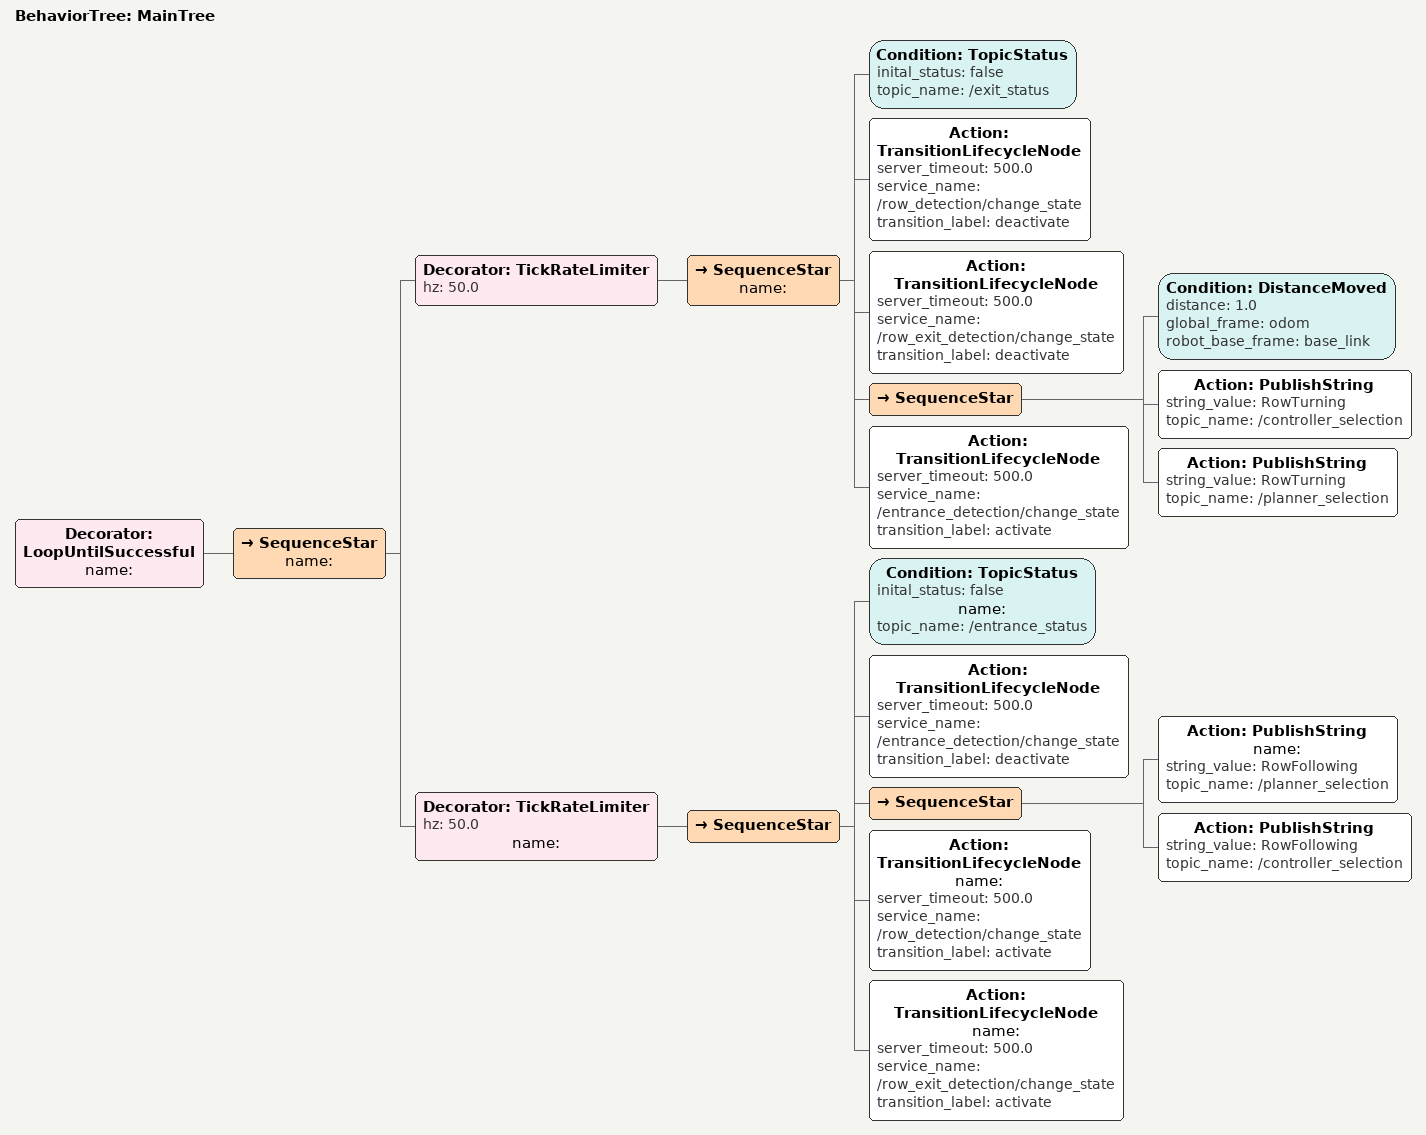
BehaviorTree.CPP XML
<?xml version="1.0"?>
<root main_tree_to_execute="MainTree">
    <BehaviorTree ID="MainTree">
        <Decorator ID="LoopUntilSuccessful" name="">
            <SequenceStar name="">
                <Decorator ID="TickRateLimiter" hz="50.0">
                    <SequenceStar name="">
                        <Condition ID="TopicStatus" inital_status="false" topic_name="/exit_status"/>
                        <Action ID="TransitionLifecycleNode" server_timeout="500.0" service_name="/row_detection/change_state" transition_label="deactivate"/>
                        <Action ID="TransitionLifecycleNode" server_timeout="500.0" service_name="/row_exit_detection/change_state" transition_label="deactivate"/>
                        <SequenceStar>
                            <Condition ID="DistanceMoved" distance="1.0" global_frame="odom" robot_base_frame="base_link"/>
                            <Action ID="PublishString" string_value="RowTurning" topic_name="/controller_selection"/>
                            <Action ID="PublishString" string_value="RowTurning" topic_name="/planner_selection"/>
                        </SequenceStar>
                        <Action ID="TransitionLifecycleNode" server_timeout="500.0" service_name="/entrance_detection/change_state" transition_label="activate"/>
                    </SequenceStar>
                </Decorator>
                <Decorator ID="TickRateLimiter" hz="50.0" name="">
                    <SequenceStar>
                        <Condition ID="TopicStatus" inital_status="false" name="" topic_name="/entrance_status"/>
                        <Action ID="TransitionLifecycleNode" server_timeout="500.0" service_name="/entrance_detection/change_state" transition_label="deactivate"/>
                        <SequenceStar>
                            <Action ID="PublishString" name="" string_value="RowFollowing" topic_name="/planner_selection"/>
                            <Action ID="PublishString" string_value="RowFollowing" topic_name="/controller_selection"/>
                        </SequenceStar>
                        <Action ID="TransitionLifecycleNode" name="" server_timeout="500.0" service_name="/row_detection/change_state" transition_label="activate"/>
                        <Action ID="TransitionLifecycleNode" name="" server_timeout="500.0" service_name="/row_exit_detection/change_state" transition_label="activate"/>
                    </SequenceStar>
                </Decorator>
            </SequenceStar>
        </Decorator>
    </BehaviorTree>
</root>
